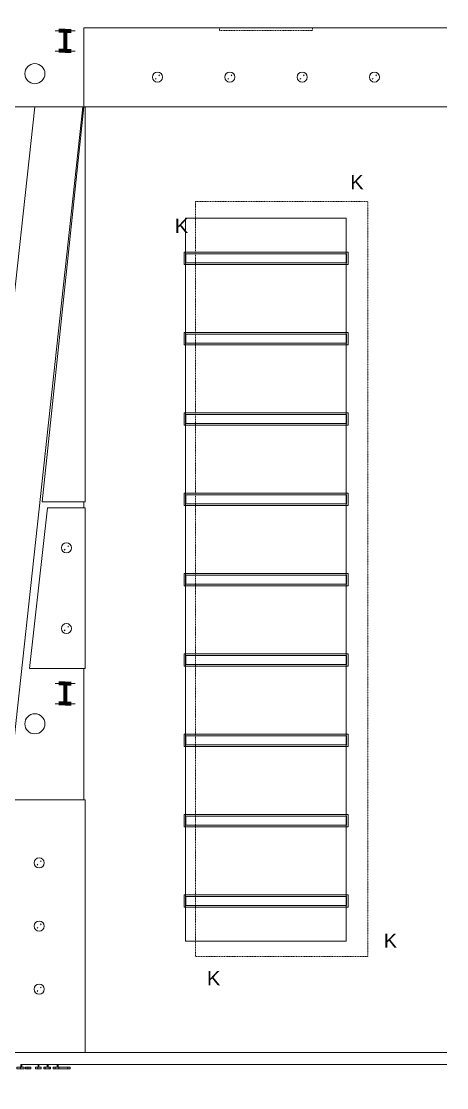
# Model space of a CAD drawing. Header units: inches. Extents: x 6512 to 15357, y -630 to 1499.
# Drawn here: x 14095 to 14349, y 455 to 1092 of the extents above; entities that cross this region are included whole.
import ezdxf

# ---------------------------------------------------------------- set-up
doc = ezdxf.new("R2010")
doc.units = ezdxf.units.IN
doc.header["$MEASUREMENT"] = 0
doc.linetypes.add('Dash', pattern=[0.25, 0.125, -0.125])
doc.linetypes.add('Dash 1_8_', pattern=[0.25, 0.125, -0.125])
for name, color, linetype, lineweight in [('A-CLNG', 13, 'Continuous', 18), ('A-DETL', 90, 'Continuous', 9), ('E-LITE-EQPM', 33, 'Continuous', 25), ('G-ANNO-TEXT', 231, 'Continuous', 9), ('P-SANR-FIXT', 6, 'Continuous', 18), ('Q-CASE', 31, 'Continuous', 18), ('Q-SPCQ', 91, 'Continuous', 18), ('Q-SPCQ-HDLN', 91, 'Dash', 9), ('S-COLS', 52, 'Continuous', 18), ('S-COLS-SYMB', 171, 'Continuous', 70)]:
    doc.layers.add(name, color=color, linetype=linetype, lineweight=lineweight)
doc.styles.add('Swis721 Lt BT_1', font='swissl.ttf', dxfattribs={"height": 8.514638})

# ---------------------------------------------------------------- blocks, each defined once
blk = doc.blocks.new('Double C-Channel-Column - 2C15X50 WJE-4604959-3RD FLOOR RCP - NEW')
at = {"layer": 'S-COLS-SYMB'}
for p, q in [((0, 6), (-3.71, 6)), ((0, 6), (0, -6)), ((0, 6), (0, -6)), ((0, 6), (3.71, 6)), ((0, -6), (-3.71, -6)), ((0, -6), (3.71, -6))]:
    blk.add_line(p, q, dxfattribs=at)
blk = doc.blocks.new('WJE Wall Logo - WJE Wall Logo-5514114-3RD FLOOR RCP - NEW')
at = {"layer": 'Q-CASE', "lineweight": 9}
for p, q in [((14172.34, 467.03), (14172.34, 466.03)), ((14173.69, 467.03), (14172.34, 467.03)), ((14172.34, 466.03), (14173.69, 466.03)), ((14174.62, 467.03), (14173.69, 467.03)), ((14173.69, 466.03), (14174.62, 466.03)), ((14174.88, 467.03), (14174.88, 468.65)), ((14175.38, 468.65), (14174.88, 468.65)), ((14175.38, 468.65), (14175.38, 467.03)), ((14178.78, 467.03), (14178.78, 466.03)), ((14179.95, 467.03), (14178.78, 467.03)), ((14178.78, 466.03), (14179.95, 466.03)), ((14180.94, 467.03), (14179.95, 467.03)), ((14179.95, 466.03), (14180.94, 466.03)), ((14181.2, 467.03), (14181.2, 468.65)), ((14181.7, 468.65), (14181.2, 468.65)), ((14181.7, 468.65), (14181.7, 467.03)), ((14185.93, 467.03), (14185, 467.03)), ((14185, 466.03), (14185.93, 466.03)), ((14185.93, 467.03), (14185.93, 466.03)), ((14187.17, 467.03), (14185.93, 467.03)), ((14185.93, 466.03), (14187.17, 466.03)), ((14187.17, 467.03), (14187.17, 466.03)), ((14192.27, 467.03), (14191.24, 467.03)), ((14191.24, 466.03), (14192.27, 466.03)), ((14191.45, 467.03), (14191.45, 468.65)), ((14191.95, 468.65), (14191.45, 468.65)), ((14191.95, 468.65), (14191.95, 467.03)), ((14193.39, 467.03), (14192.27, 467.03)), ((14192.27, 466.03), (14193.39, 466.03)), ((14193.39, 467.03), (14193.39, 466.03)), ((14194.86, 467.03), (14194.86, 466.03)), ((14195.7, 467.03), (14194.86, 467.03)), ((14194.86, 466.03), (14195.7, 466.03)), ((14196.95, 467.03), (14196.95, 468.65)), ((14197.45, 468.65), (14196.95, 468.65)), ((14197.45, 468.65), (14197.45, 467.03)), ((14198.86, 467.03), (14198.01, 467.03)), ((14198.01, 466.03), (14198.86, 466.03)), ((14198.86, 467.03), (14198.86, 466.03)), ((14200.43, 467.03), (14200.43, 466.03)), ((14201.71, 467.03), (14200.43, 467.03)), ((14200.43, 466.03), (14201.71, 466.03)), ((14202.95, 467.03), (14202.95, 468.65)), ((14203.45, 468.65), (14202.95, 468.65)), ((14203.45, 468.65), (14203.45, 467.03)), ((14209.27, 467.03), (14203.94, 467.03)), ((14203.94, 466.03), (14209.27, 466.03)), ((14209.27, 467.03), (14209.27, 466.03)), ((14210.57, 467.03), (14209.27, 467.03)), ((14209.27, 466.03), (14210.57, 466.03)), ((14210.57, 467.03), (14210.57, 466.03))]:
    blk.add_line(p, q, dxfattribs=at)
at = {"layer": 'Q-CASE', "lineweight": 20}
for p, q in [((14174.62, 466.03), (14174.62, 467.03)), ((14174.62, 467.03), (14177.01, 467.03)), ((14177.01, 466.03), (14174.62, 466.03)), ((14177.01, 467.03), (14177.01, 466.03)), ((14180.94, 466.03), (14180.94, 467.03)), ((14180.94, 467.03), (14183.21, 467.03)), ((14183.21, 466.03), (14180.94, 466.03)), ((14183.21, 467.03), (14183.21, 466.03)), ((14183.99, 466.03), (14183.99, 467.03)), ((14183.99, 467.03), (14185, 467.03)), ((14185, 466.03), (14183.99, 466.03)), ((14185, 467.03), (14185, 466.03)), ((14190, 466.03), (14190, 467.03)), ((14190, 467.03), (14191.24, 467.03)), ((14191.24, 466.03), (14190, 466.03)), ((14191.24, 467.03), (14191.24, 466.03)), ((14195.7, 466.03), (14195.7, 467.03)), ((14195.7, 467.03), (14198.01, 467.03)), ((14198.01, 466.03), (14195.7, 466.03)), ((14198.01, 467.03), (14198.01, 466.03)), ((14201.71, 466.03), (14201.71, 467.03)), ((14201.71, 467.03), (14203.94, 467.03)), ((14203.94, 466.03), (14201.71, 466.03)), ((14203.94, 467.03), (14203.94, 466.03))]:
    blk.add_line(p, q, dxfattribs=at)
blk = doc.blocks.new('A-Flat_Screen_TV-generic - A-Flat_Screen_TV-generic 2-6157915-3RD FLOOR RCP - NEW')
at = {"layer": 'Q-SPCQ-HDLN'}
for p, q in [((-27.75, 3.5625), (-27.75, 2.0625)), ((27.75, 3.5625), (-27.75, 3.5625)), ((27.75, 2.0625), (27.75, 3.5625))]:
    blk.add_line(p, q, dxfattribs=at)
blk = doc.blocks.new('Pipe - Pipe-4625697-3RD FLOOR RCP - NEW')
at = {"layer": 'P-SANR-FIXT', "lineweight": 9}
for start, end in [(0, 180), (180, 0)]:
    blk.add_arc((14102.65, 671.72), 6, start, end, dxfattribs=at)
blk = doc.blocks.new('Pipe1 - Pipe-4625719-3RD FLOOR RCP - NEW')
at = {"layer": 'P-SANR-FIXT', "lineweight": 9}
for start, end in [(0, 180), (180, 0)]:
    blk.add_arc((14102.65, 671.72), 6, start, end, dxfattribs=at)
blk = doc.blocks.new('Lighting-Focal_Point-Seem_6_LED_Linear - Not A Type - Load Type Catalog 8_-5149743-3RD FLOOR RCP - NEW')
at = {"layer": 'E-LITE-EQPM', "lineweight": 9}
for p, q in [((49, 3.7), (-49, 3.7)), ((-49, 3.7), (-49, -3.7)), ((-48, -2.7), (-48, 2.7)), ((-48, 2.7), (48, 2.7)), ((-48, 2.7), (-48, -2)), ((-47.95, 2.7), (-48, 2.7)), ((48, 2.7), (-47.95, 2.7)), ((-47.95, 2.7), (-47.95, -2.7)), ((-47.95, -2), (-47.95, 2.7)), ((48, 2.7), (47.95, 2.7)), ((47.95, 2.7), (47.95, -2.7)), ((48, -2.7), (48, 2.7)), ((48, 2.7), (48, -2.7)), ((48, -2.7), (48, 2.7)), ((49, -3.7), (49, 3.7)), ((-49, -3.7), (49, -3.7)), ((-48, -2), (-47.95, -2)), ((48, -2.7), (-48, -2.7)), ((-47.95, -2.7), (48, -2.7)), ((47.95, -2.7), (48, -2.7))]:
    blk.add_line(p, q, dxfattribs=at)
blk = doc.blocks.new('L-Recessed Circular - Downlight - 6_-5309975-3RD FLOOR RCP - NEW')
at = {"layer": 'E-LITE-EQPM', "lineweight": 9}
for p, q in [((0.8, 0.8), (1.28, 1.28)), ((-0.8, -0.8), (-1.28, -1.28))]:
    blk.add_line(p, q, dxfattribs=at)
blk = doc.blocks.new('2941 Fairview Park_Clean for Revit_dwg_2941 Fairview Park-For Revit$0$X-P03-VC$0$$W-SHAPE-5978758-3RD FLOOR RCP - NEW')
at = {"layer": 'P-SANR-FIXT', "lineweight": 9}
for p, q in [((-6, 6.06), (6, 6.06)), ((0, -6.06), (0, 6.06)), ((-6, -6.06), (6, -6.06))]:
    blk.add_line(p, q, dxfattribs=at)
blk = doc.blocks.new('2941 Fairview Park_Clean for Revit_dwg_2941 Fairview Park-For Revit$0$X-P03-VC$0$SL-W12X65-5978759-3RD FLOOR RCP - NEW')
blk.add_blockref('2941 Fairview Park_Clean for Revit_dwg_2941 Fairview Park-For Revit$0$X-P03-VC$0$$W-SHAPE-5978758-3RD FLOOR RCP - NEW', (0, 0))
blk = doc.blocks.new('2941 Fairview Park_Clean for Revit_dwg-4584220-3RD FLOOR RCP - NEW')
for p in [(14120.73, 1080.32), (14120.73, 1080.32), (14120.73, 690.32), (14120.73, 690.32)]:
    blk.add_blockref('2941 Fairview Park_Clean for Revit_dwg_2941 Fairview Park-For Revit$0$X-P03-VC$0$SL-W12X65-5978759-3RD FLOOR RCP - NEW', p)

msp = doc.modelspace()

# ---------------------------------------------------------------- linework, layer by layer
at = {"layer": 'A-CLNG', "lineweight": 13}
for p, q in [((14131.9, 1040.82), (14131.9, 1088.07)), ((14131.9, 1088.07), (14348.73, 1088.07)), ((13998.05, 1040.82), (14102.73, 1040.82)), ((14102.73, 1040.82), (14024.06, 325.58)), ((14069.81, 475.9), (14131.4, 1040.82)), ((14131.4, 1040.82), (14102.73, 1040.82)), ((14107.12, 804.86), (14131.9, 1040.82)), ((14348.73, 1040.82), (14131.9, 1040.82)), ((14132.73, 1040.82), (14132.73, 804.86)), ((14192.73, 974.36), (14288.73, 974.36)), ((14192.73, 542.36), (14192.73, 974.36)), ((14288.73, 974.36), (14288.73, 953.06)), ((14288.73, 953.06), (14192.76, 953.06)), ((14192.76, 953.06), (14192.76, 947.66)), ((14192.76, 947.66), (14288.73, 947.66)), ((14288.73, 947.66), (14288.73, 905.06)), ((14288.73, 905.06), (14192.76, 905.06)), ((14192.76, 905.06), (14192.76, 899.66)), ((14192.76, 899.66), (14288.73, 899.66)), ((14288.73, 899.66), (14288.73, 857.06)), ((14288.73, 857.06), (14192.76, 857.06)), ((14192.76, 857.06), (14192.76, 851.66)), ((14192.76, 851.66), (14288.73, 851.66)), ((14288.73, 851.66), (14288.73, 809.06)), ((14132.73, 804.86), (14107.12, 804.86)), ((14131.9, 801.36), (14131.9, 804.86)), ((14288.73, 809.06), (14192.76, 809.06)), ((14192.76, 809.06), (14192.76, 803.66)), ((14192.76, 803.66), (14288.73, 803.66)), ((14288.73, 803.66), (14288.73, 761.06)), ((14099.36, 705.36), (14110.24, 801.36)), ((14110.24, 801.36), (14132.73, 801.36)), ((14132.73, 801.36), (14132.73, 705.36)), ((14288.73, 761.06), (14192.76, 761.06)), ((14192.76, 761.06), (14192.76, 755.66)), ((14192.76, 755.66), (14288.73, 755.66)), ((14288.73, 755.66), (14288.73, 713.06)), ((14288.73, 713.06), (14192.76, 713.06)), ((14192.76, 713.06), (14192.76, 707.66)), ((14192.76, 707.66), (14288.73, 707.66)), ((14288.73, 707.66), (14288.73, 665.06)), ((14132.73, 705.36), (14099.36, 705.36)), ((14131.9, 626.82), (14131.9, 705.36)), ((14288.73, 665.06), (14192.76, 665.06)), ((14192.76, 665.06), (14192.76, 659.66)), ((14192.76, 659.66), (14288.73, 659.66)), ((14288.73, 659.66), (14288.73, 617.06)), ((14086.93, 626.82), (14132.73, 626.82)), ((14132.73, 626.82), (14132.73, 475.9)), ((14288.73, 617.06), (14192.76, 617.06)), ((14192.76, 617.06), (14192.76, 611.66)), ((14192.76, 611.66), (14288.73, 611.66)), ((14288.73, 611.66), (14288.73, 569.06)), ((14288.73, 569.06), (14192.76, 569.06)), ((14192.76, 569.06), (14192.76, 563.66)), ((14192.76, 563.66), (14288.73, 563.66)), ((14288.73, 563.66), (14288.73, 542.36)), ((14288.73, 542.36), (14192.73, 542.36)), ((14132.73, 475.9), (14069.81, 475.9)), ((14348.73, 475.9), (14132.73, 475.9)), ((14104.59, 468.65), (14094.82, 468.65)), ((14110.09, 468.65), (14105.07, 468.65)), ((14116.09, 468.65), (14110.57, 468.65)), ((14348.73, 468.65), (14116.57, 468.65))]:
    msp.add_line(p, q, dxfattribs=at)
for centre, radius, start, end in [((13884.9, 80.65), 1403.68, 70.70864, 184.55218), ((13884.9, 80.65), 1376.68, 70.31484, 184.2637), ((14175.93, 1058.69), 3, 0, 180), ((14175.93, 1058.69), 3, 180, 0), ((14219.13, 1058.69), 3, 0, 180), ((14219.13, 1058.69), 3, 180, 0), ((14262.33, 1058.69), 3, 0, 180), ((14262.33, 1058.69), 3, 180, 0), ((14305.53, 1058.69), 3, 0, 180), ((14305.53, 1058.69), 3, 180, 0), ((14121.49, 777.36), 3, 0, 180), ((14121.49, 777.36), 3, 180, 0), ((14121.49, 729.11), 3, 0, 180), ((14121.49, 729.11), 3, 180, 0), ((14105.23, 589.09), 3, 0, 180), ((14105.23, 589.09), 3, 180, 0), ((14105.23, 551.36), 3, 0, 180), ((14105.23, 551.36), 3, 180, 0), ((14105.23, 513.63), 3, 0, 180), ((14105.23, 513.63), 3, 180, 0)]:
    msp.add_arc(centre, radius, start, end, dxfattribs=at)
at = {"layer": 'A-DETL', "linetype": 'Dash 1_8_', "lineweight": 20}
for p, q in [((14198.65, 984.37), (14301.65, 984.37)), ((14198.65, 533.12), (14198.65, 984.37)), ((14301.65, 984.37), (14301.65, 533.12)), ((14301.65, 533.12), (14198.65, 533.12))]:
    msp.add_line(p, q, dxfattribs=at)
at = {"layer": 'A-DETL', "lineweight": 20}
msp.add_arc((13886.89, 85.18), 1259.94, 69.18949, 179.68988, dxfattribs=at)

# ---------------------------------------------------------------- block references
at = {"color": 9, "lineweight": 9}
msp.add_blockref('2941 Fairview Park_Clean for Revit_dwg-4584220-3RD FLOOR RCP - NEW', (0, 0), dxfattribs=at)
at = {"layer": 'E-LITE-EQPM', "lineweight": 9}
for p in [(14175.93, 1058.69), (14219.13, 1058.69), (14262.33, 1058.69), (14305.53, 1058.69), (14121.49, 777.36), (14121.49, 729.11), (14105.23, 589.09), (14105.23, 551.36), (14105.23, 513.63)]:
    msp.add_blockref('L-Recessed Circular - Downlight - 6_-5309975-3RD FLOOR RCP - NEW', p, dxfattribs=at)
at = {"layer": 'E-LITE-EQPM', "lineweight": 9, "extrusion": (0, 0, -1), "rotation": 180}
for p in [(-14240.76, 950.36), (-14240.76, 902.36), (-14240.76, 854.36), (-14240.76, 806.36), (-14240.76, 758.36), (-14240.76, 710.36), (-14240.76, 662.36), (-14240.76, 614.36), (-14240.76, 566.36)]:
    msp.add_blockref('Lighting-Focal_Point-Seem_6_LED_Linear - Not A Type - Load Type Catalog 8_-5149743-3RD FLOOR RCP - NEW', p, dxfattribs=at)
at = {"layer": 'P-SANR-FIXT', "lineweight": 9}
for name, p in [('Pipe1 - Pipe-4625719-3RD FLOOR RCP - NEW', (0, 389)), ('Pipe - Pipe-4625697-3RD FLOOR RCP - NEW', (0, 0.5))]:
    msp.add_blockref(name, p, dxfattribs=at)
at = {"layer": 'Q-CASE', "lineweight": 9}
msp.add_blockref('WJE Wall Logo - WJE Wall Logo-5514114-3RD FLOOR RCP - NEW', (-86.88, 0), dxfattribs=at)
at = {"layer": 'Q-SPCQ', "lineweight": 9, "rotation": 180}
msp.add_blockref('A-Flat_Screen_TV-generic - A-Flat_Screen_TV-generic 2-6157915-3RD FLOOR RCP - NEW', (14240.73, 1090.13), dxfattribs=at)
at = {"layer": 'S-COLS', "lineweight": 9}
for p in [(14120.73, 1080.3), (14120.73, 690.3)]:
    msp.add_blockref('Double C-Channel-Column - 2C15X50 WJE-4604959-3RD FLOOR RCP - NEW', p, dxfattribs=at)

# ---------------------------------------------------------------- texts
at = {"layer": 'G-ANNO-TEXT', "color": 253, "char_height": 8.51, "width": 9.072, "attachment_point": 1, "line_spacing_factor": 1.00667, "style": 'Swis721 Lt BT_1'}
for insert in [(14291.08, 1000.16), (14186.29, 974.03), (14311.14, 546.9), (14205.5, 524.44)]:
    msp.add_mtext('K', dxfattribs=dict(at, insert=insert))

doc.saveas('drawing.dxf')
